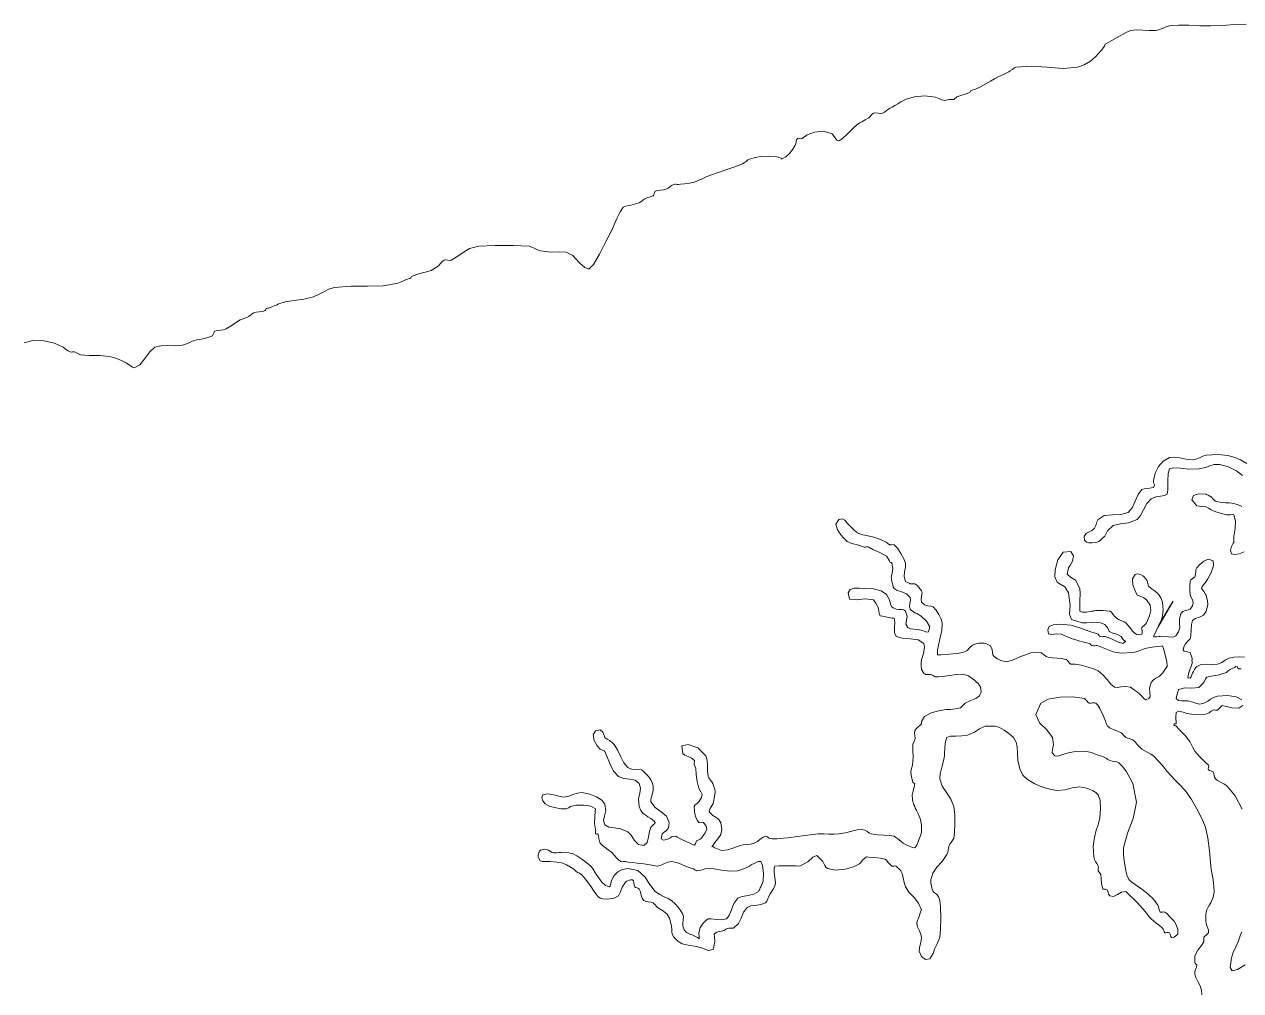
# Model space of a CAD drawing. Header units: inches. Extents: x -600 to 863, y -502 to 873.
# Drawn here: x 603.8 to 659.9, y 490.5 to 535.1 of the extents above; entities that cross this region are included whole.
import ezdxf

# ---------------------------------------------------------------- set-up
doc = ezdxf.new("R2010")
doc.units = ezdxf.units.IN
doc.header["$MEASUREMENT"] = 0
doc.layers.add('Layer 1', color=7, linetype='Continuous')

msp = doc.modelspace()

# ---------------------------------------------------------------- linework, layer by layer
at = {"layer": 'Layer 1', "lineweight": 0}
for points in [[(603.761, 520.41), (604.168, 520.506), (604.664, 520.497), (605.158, 520.391), (605.561, 520.198), (605.641, 520.142), (605.716, 520.089), (605.794, 520.039), (605.879, 519.986), (605.925, 519.981), (605.988, 519.99), (606.051, 519.997), (606.09, 519.986), (606.354, 519.856), (606.763, 519.821), (607.231, 519.816), (607.679, 519.774), (607.816, 519.742), (607.976, 519.694), (608.145, 519.634), (608.313, 519.562), (608.462, 519.477), (608.622, 519.37), (608.76, 519.279), (608.843, 519.245), (609.091, 519.394), (609.324, 519.685), (609.555, 519.994), (609.796, 520.198), (610.086, 520.271), (610.396, 520.28), (610.723, 520.274), (611.066, 520.304), (611.201, 520.341), (611.32, 520.393), (611.445, 520.454), (611.596, 520.516), (611.725, 520.547), (611.862, 520.566), (612, 520.587), (612.125, 520.621), (612.187, 520.64), (612.28, 520.665), (612.375, 520.694), (612.443, 520.727), (612.471, 520.77), (612.498, 520.837), (612.523, 520.903), (612.549, 520.939), (612.678, 520.977), (612.82, 520.993), (612.959, 521.008), (613.078, 521.045), (613.304, 521.188), (613.503, 521.333), (613.729, 521.467), (614.031, 521.574), (614.119, 521.616), (614.204, 521.68), (614.282, 521.745), (614.349, 521.786), (614.468, 521.815), (614.607, 521.835), (614.751, 521.857), (614.879, 521.892), (614.898, 521.915), (614.906, 521.949), (614.928, 521.981), (614.984, 521.998), (615.04, 522.011), (615.127, 522.04), (615.222, 522.074), (615.302, 522.104), (615.378, 522.134), (615.428, 522.161), (615.468, 522.185), (615.514, 522.209), (615.809, 522.293), (616.211, 522.355), (616.662, 522.424), (617.102, 522.527), (617.345, 522.63), (617.581, 522.758), (617.816, 522.876), (618.055, 522.951), (618.847, 523.021), (619.599, 523.019), (620.319, 523.037), (621.02, 523.163), (621.152, 523.213), (621.26, 523.266), (621.378, 523.32), (621.549, 523.374), (621.603, 523.399), (621.622, 523.429), (621.632, 523.458), (621.654, 523.48), (621.965, 523.584), (622.255, 523.657), (622.536, 523.747), (622.819, 523.904), (622.897, 523.979), (622.972, 524.071), (623.049, 524.159), (623.137, 524.221), (623.211, 524.231), (623.297, 524.219), (623.383, 524.208), (623.455, 524.221), (623.691, 524.357), (623.908, 524.493), (624.109, 524.626), (624.302, 524.751), (624.742, 524.857), (625.485, 524.902), (626.325, 524.898), (627.055, 524.856), (627.188, 524.821), (627.317, 524.759), (627.447, 524.692), (627.584, 524.645), (628.074, 524.594), (628.451, 524.606), (628.765, 524.585), (629.066, 524.433), (629.192, 524.299), (629.397, 524.076), (629.622, 523.873), (629.808, 523.798), (630.019, 524.015), (630.3, 524.499), (630.6, 525.083), (630.866, 525.598), (630.964, 525.812), (631.102, 526.134), (631.254, 526.452), (631.396, 526.657), (631.509, 526.704), (631.696, 526.746), (631.919, 526.795), (632.137, 526.868), (632.212, 526.912), (632.288, 526.97), (632.368, 527.03), (632.455, 527.08), (632.526, 527.106), (632.604, 527.128), (632.687, 527.152), (632.772, 527.186), (632.804, 527.226), (632.828, 527.294), (632.852, 527.36), (632.878, 527.398), (632.998, 527.433), (633.118, 527.444), (633.25, 527.458), (633.407, 527.503), (633.478, 527.545), (633.57, 527.612), (633.661, 527.678), (633.726, 527.715), (633.775, 527.723), (633.83, 527.718), (633.885, 527.711), (633.938, 527.715), (634.041, 527.728), (634.225, 527.744), (634.449, 527.772), (634.678, 527.821), (634.858, 527.886), (635.04, 527.969), (635.227, 528.058), (635.419, 528.139), (635.783, 528.268), (636.138, 528.387), (636.504, 528.514), (636.901, 528.668), (636.975, 528.711), (637.064, 528.775), (637.152, 528.839), (637.219, 528.88), (637.432, 528.945), (637.736, 528.992), (638.1, 529.009), (638.49, 528.986), (638.55, 528.971), (638.637, 528.939), (638.703, 528.905), (638.701, 528.88), (638.895, 528.984), (639.074, 529.145), (639.227, 529.333), (639.337, 529.516), (639.364, 529.601), (639.378, 529.689), (639.397, 529.77), (639.442, 529.833), (639.487, 529.84), (639.551, 529.831), (639.614, 529.822), (639.654, 529.833), (639.876, 530), (640.225, 530.129), (640.633, 530.164), (641.031, 530.045), (641.105, 529.965), (641.17, 529.854), (641.244, 529.759), (641.349, 529.727), (641.503, 529.821), (641.723, 530.027), (641.967, 530.268), (642.195, 530.468), (642.309, 530.546), (642.43, 530.619), (642.565, 530.695), (642.725, 530.786), (642.779, 530.833), (642.842, 530.901), (642.898, 530.965), (642.937, 530.998), (643.037, 531.008), (643.151, 530.992), (643.264, 530.979), (643.36, 530.998), (643.445, 531.047), (643.527, 531.105), (643.606, 531.162), (643.678, 531.209), (643.803, 531.277), (643.931, 531.345), (644.065, 531.424), (644.207, 531.527), (644.445, 531.648), (644.832, 531.751), (645.304, 531.795), (645.796, 531.739), (645.952, 531.678), (646.083, 531.614), (646.229, 531.586), (646.431, 531.633), (646.477, 531.635), (646.542, 531.628), (646.605, 531.623), (646.643, 531.633), (646.785, 531.745), (646.966, 531.814), (647.17, 531.872), (647.384, 531.951), (647.406, 531.977), (647.413, 532.01), (647.432, 532.041), (647.49, 532.057), (647.644, 532.106), (647.874, 532.22), (648.124, 532.357), (648.337, 532.48), (648.52, 532.581), (648.719, 532.682), (648.938, 532.787), (649.184, 532.903), (649.25, 532.946), (649.348, 533.016), (649.443, 533.082), (649.502, 533.115), (650.216, 533.17), (650.962, 533.117), (651.692, 533.064), (652.36, 533.115), (652.662, 533.222), (652.949, 533.392), (653.207, 533.609), (653.419, 533.856), (653.477, 533.925), (653.545, 534.005), (653.604, 534.09), (653.631, 534.174), (653.799, 534.28), (654.177, 534.492), (654.572, 534.704), (654.796, 534.81), (655.073, 534.84), (655.362, 534.826), (655.658, 534.805), (655.96, 534.81), (656.111, 534.846), (656.271, 534.91), (656.436, 534.977), (656.596, 535.021), (657.014, 535.056), (657.491, 535.052), (657.998, 535.033), (658.501, 535.021), (659.043, 535.046), (659.602, 535.087), (660.14, 535.096)], [(660.159, 514.842), (659.878, 515.01), (659.634, 515.118), (659.292, 515.212), (658.846, 515.258), (658.289, 515.222), (658.135, 515.178), (657.975, 515.108), (657.812, 515.043), (657.654, 515.01), (657.356, 515.033), (657.076, 515.093), (656.82, 515.138), (656.596, 515.116), (656.313, 514.952), (656.092, 514.701), (655.937, 514.393), (655.854, 514.057), (655.865, 513.97), (655.896, 513.908), (655.907, 513.84), (655.854, 513.739), (655.771, 513.717), (655.604, 513.693), (655.431, 513.666), (655.325, 513.633), (655.149, 513.405), (655.012, 513.095), (654.873, 512.789), (654.689, 512.574), (654.356, 512.481), (653.962, 512.475), (653.588, 512.439), (653.313, 512.257), (653.238, 512.103), (653.2, 511.972), (653.14, 511.852), (652.996, 511.728), (652.928, 511.704), (652.777, 511.623), (652.657, 511.489), (652.678, 511.304), (652.764, 511.218), (652.882, 511.178), (653.03, 511.175), (653.207, 511.198), (653.339, 511.234), (653.404, 511.281), (653.451, 511.339), (653.525, 511.41), (653.611, 511.484), (653.651, 511.543), (653.681, 511.615), (653.736, 511.728), (654.005, 511.986), (654.335, 512.058), (654.711, 512.097), (655.113, 512.257), (655.258, 512.435), (655.398, 512.709), (655.556, 512.996), (655.748, 513.21), (655.961, 513.298), (656.184, 513.331), (656.374, 513.356), (656.489, 513.421), (656.518, 513.636), (656.522, 514.006), (656.537, 514.375), (656.596, 514.586), (656.798, 514.646), (657.103, 514.62), (657.498, 514.576), (657.972, 514.586), (658.26, 514.65), (658.46, 514.732), (658.654, 514.794), (658.925, 514.798), (659.32, 514.688), (659.685, 514.494), (659.961, 514.293)], [(659.94, 512.86), (659.769, 512.93), (659.561, 512.998), (659.365, 513.026), (659.187, 513.032), (658.982, 513.047), (658.713, 513.104), (658.658, 513.141), (658.602, 513.206), (658.548, 513.272), (658.501, 513.315), (658.453, 513.339), (658.376, 513.376), (658.309, 513.41), (658.289, 513.421), (657.958, 513.445), (657.7, 513.358), (657.631, 513.17), (657.866, 512.892), (657.973, 512.864), (658.128, 512.857), (658.286, 512.841), (658.396, 512.786), (658.52, 512.707), (658.741, 512.616), (659.002, 512.531), (659.242, 512.469), (659.307, 512.469), (659.409, 512.477), (659.508, 512.48), (659.561, 512.469), (659.641, 512.183), (659.629, 511.835), (659.583, 511.566), (659.561, 511.516), (659.562, 511.439), (659.568, 511.355), (659.571, 511.272), (659.561, 511.198), (659.53, 511.162), (659.459, 511.015), (659.411, 510.826), (659.454, 510.668), (659.588, 510.643), (659.816, 510.677), (660.049, 510.76)], [(660.066, 505.904), (659.85, 505.921), (659.561, 505.904), (659.345, 505.859), (659.172, 505.767), (659.008, 505.663), (658.819, 505.586), (658.573, 505.568), (658.307, 505.583), (658.058, 505.572), (657.866, 505.48), (657.803, 505.407), (657.752, 505.333), (657.705, 505.252), (657.654, 505.163), (657.629, 505.086), (657.599, 504.994), (657.543, 504.933), (657.442, 504.951), (657.452, 505.062), (657.523, 505.286), (657.606, 505.528), (657.654, 505.692), (657.644, 505.685), (657.635, 505.756), (657.637, 505.821), (657.654, 505.798), (657.64, 505.85), (657.608, 505.953), (657.574, 506.058), (657.549, 506.116), (657.482, 506.14), (657.375, 506.161), (657.275, 506.186), (657.23, 506.222), (657.259, 506.388), (657.33, 506.518), (657.431, 506.632), (657.549, 506.751), (657.587, 506.899), (657.596, 507.15), (657.607, 507.414), (657.654, 507.598), (657.786, 507.691), (657.976, 507.753), (658.163, 507.844), (658.289, 508.021), (658.341, 508.191), (658.362, 508.333), (658.347, 508.504), (658.289, 508.763), (658.251, 508.835), (658.18, 508.943), (658.109, 509.041), (658.078, 509.08), (658.108, 509.16), (658.168, 509.241), (658.235, 509.321), (658.289, 509.398), (658.367, 509.526), (658.519, 509.811), (658.635, 510.127), (658.607, 510.351), (658.402, 510.427), (658.187, 510.339), (657.996, 510.178), (657.866, 510.033), (657.82, 509.938), (657.809, 509.836), (657.799, 509.726), (657.76, 509.61), (657.708, 509.559), (657.643, 509.525), (657.583, 509.481), (657.549, 509.398), (657.533, 509.196), (657.536, 508.95), (657.572, 508.715), (657.654, 508.551), (657.679, 508.502), (657.691, 508.405), (657.658, 508.276), (657.549, 508.127), (657.459, 508.085), (657.34, 508.06), (657.219, 508.015), (657.125, 507.916), (657.053, 507.663), (657.065, 507.453), (657.082, 507.262), (657.02, 507.068), (656.883, 506.883), (656.76, 506.827), (656.555, 506.839), (656.172, 506.857), (656.109, 506.854), (656.007, 506.848), (655.906, 506.847), (655.854, 506.857), (656.111, 507.375), (656.597, 508.221), (656.764, 508.492), (656.066, 507.28), (656.166, 507.473), (656.262, 507.739), (656.312, 508.067), (656.277, 508.445), (656.204, 508.641), (656.087, 508.808), (655.932, 508.953), (655.748, 509.08), (655.633, 509.188), (655.602, 509.297), (655.563, 509.431), (655.431, 509.61), (655.366, 509.657), (655.258, 509.712), (655.13, 509.743), (655.008, 509.716), (654.89, 509.52), (654.913, 509.241), (655.011, 508.961), (655.113, 508.763), (655.161, 508.75), (655.279, 508.708), (655.42, 508.64), (655.537, 508.551), (655.705, 508.303), (655.743, 508.066), (655.678, 507.807), (655.537, 507.492), (655.489, 507.431), (655.424, 507.374), (655.361, 507.323), (655.325, 507.28), (655.323, 507.219), (655.33, 507.113), (655.334, 507.012), (655.325, 506.963), (655.072, 506.949), (654.9, 507.088), (654.755, 507.297), (654.584, 507.492), (654.51, 507.531), (654.401, 507.575), (654.278, 507.63), (654.16, 507.704), (654.067, 507.795), (653.989, 507.892), (653.918, 507.975), (653.843, 508.021), (653.537, 508.059), (653.202, 508.055), (653.002, 508.034), (653.102, 508.021), (652.943, 508.006), (652.762, 507.979), (652.59, 507.975), (652.466, 508.021), (652.456, 508.178), (652.469, 508.499), (652.479, 508.846), (652.466, 509.08), (652.268, 509.452), (652.033, 509.604), (651.883, 509.733), (651.937, 510.033), (652.003, 510.125), (652.121, 510.336), (652.174, 510.582), (652.043, 510.774), (651.692, 510.749), (651.454, 510.394), (651.324, 509.938), (651.302, 509.61), (651.41, 509.359), (651.584, 509.257), (651.775, 509.146), (651.937, 508.869), (652.012, 508.297), (651.979, 507.897), (652.084, 507.639), (652.572, 507.492), (652.79, 507.487), (653.015, 507.506), (653.229, 507.518), (653.419, 507.492), (653.545, 507.447), (653.611, 507.408), (653.662, 507.358), (653.736, 507.28), (653.761, 507.238), (653.79, 507.169), (653.819, 507.103), (653.843, 507.068), (653.988, 507.017), (654.114, 506.987), (654.236, 506.944), (654.372, 506.857), (654.4, 506.814), (654.466, 506.725), (654.538, 506.648), (654.584, 506.645), (654.438, 506.544), (654.205, 506.61), (653.922, 506.747), (653.631, 506.857), (653.579, 506.861), (653.524, 506.856), (653.471, 506.852), (653.419, 506.857), (653.368, 506.881), (653.345, 506.914), (653.332, 506.944), (653.313, 506.963), (652.883, 507.113), (652.507, 507.246), (652.217, 507.342), (652.043, 507.386), (651.542, 507.423), (651.224, 507.403), (651.051, 507.321), (650.983, 507.174), (651.016, 506.982), (651.166, 506.95), (651.385, 506.977), (651.619, 506.963), (651.712, 506.924), (651.815, 506.871), (652.032, 506.784), (652.466, 506.645), (652.595, 506.611), (652.697, 506.59), (652.789, 506.569), (652.89, 506.539), (652.932, 506.514), (652.972, 506.48), (653.023, 506.449), (653.102, 506.433), (653.152, 506.435), (653.209, 506.439), (653.265, 506.441), (653.313, 506.433), (653.69, 506.279), (654.003, 506.156), (654.368, 506.091), (654.901, 506.116), (655.065, 506.154), (655.231, 506.216), (655.391, 506.28), (655.537, 506.327), (655.797, 506.371), (656.048, 506.396), (656.229, 506.414), (656.277, 506.433), (656.326, 506.299), (656.405, 506.009), (656.474, 505.692), (656.489, 505.48), (656.46, 505.435), (656.387, 505.328), (656.285, 505.191), (656.172, 505.057), (656.091, 505.001), (655.966, 504.935), (655.838, 504.85), (655.748, 504.739), (655.68, 504.478), (655.688, 504.261), (655.699, 504.097), (655.643, 503.998), (655.508, 503.946), (655.433, 503.981), (655.356, 504.077), (655.219, 504.21), (655.122, 504.287), (654.99, 504.389), (654.867, 504.481), (654.796, 504.527), (654.573, 504.558), (654.367, 504.536), (654.19, 504.509), (654.055, 504.527), (653.898, 504.662), (653.724, 504.873), (653.529, 505.096), (653.313, 505.269), (653.131, 505.348), (652.842, 505.45), (652.523, 505.541), (652.254, 505.586), (652.204, 505.585), (652.146, 505.58), (652.091, 505.578), (652.043, 505.586), (651.992, 505.626), (651.932, 505.695), (651.873, 505.763), (651.831, 505.798), (651.621, 505.84), (651.414, 505.855), (651.204, 505.869), (650.983, 505.904), (650.916, 505.941), (650.818, 506.012), (650.725, 506.081), (650.666, 506.116), (650.197, 506.103), (649.741, 505.943), (649.35, 505.764), (649.078, 505.692), (648.815, 505.753), (648.631, 505.842), (648.512, 505.936), (648.442, 506.01), (648.428, 506.104), (648.412, 506.261), (648.334, 506.424), (648.125, 506.539), (648.028, 506.552), (647.914, 506.555), (647.799, 506.549), (647.701, 506.539), (647.513, 506.467), (647.389, 506.345), (647.262, 506.215), (647.066, 506.116), (646.801, 506.075), (646.411, 506.04), (646.058, 506.017), (645.901, 506.01), (645.9, 506.239), (645.994, 506.668), (646.094, 507.139), (646.113, 507.492), (646.061, 507.655), (645.962, 507.869), (645.833, 508.08), (645.689, 508.233), (645.591, 508.264), (645.453, 508.281), (645.301, 508.327), (645.16, 508.445), (645.138, 508.56), (645.162, 508.711), (645.186, 508.862), (645.16, 508.975), (645.088, 509.066), (645.02, 509.151), (644.941, 509.227), (644.843, 509.292), (644.797, 509.296), (644.732, 509.288), (644.67, 509.282), (644.631, 509.292), (644.59, 509.318), (644.519, 509.352), (644.451, 509.382), (644.419, 509.398), (644.361, 509.626), (644.38, 509.85), (644.418, 510.059), (644.419, 510.245), (644.345, 510.443), (644.21, 510.693), (644.047, 510.931), (643.89, 511.092), (643.845, 511.099), (643.78, 511.089), (643.717, 511.081), (643.678, 511.092), (643.523, 511.212), (643.269, 511.339), (642.954, 511.448), (642.619, 511.516), (642.369, 511.564), (642.201, 511.645), (642.058, 511.766), (641.878, 511.939), (641.735, 512.093), (641.616, 512.225), (641.496, 512.292), (641.349, 512.257), (641.199, 512.035), (641.277, 511.778), (641.443, 511.549), (641.561, 511.41), (641.725, 511.241), (641.937, 511.152), (642.199, 511.086), (642.514, 510.986), (642.559, 510.984), (642.624, 510.991), (642.688, 510.997), (642.725, 510.986), (642.917, 510.877), (643.235, 510.741), (643.537, 510.569), (643.678, 510.351), (643.693, 510.289), (643.724, 510.272), (643.758, 510.269), (643.784, 510.245), (643.829, 510.001), (643.797, 509.78), (643.759, 509.58), (643.784, 509.398), (643.804, 509.336), (643.828, 509.241), (643.857, 509.145), (643.89, 509.08), (644.041, 508.987), (644.247, 508.92), (644.46, 508.827), (644.631, 508.657), (644.648, 508.539), (644.624, 508.386), (644.604, 508.237), (644.631, 508.127), (644.699, 508.061), (644.774, 508.006), (644.857, 507.959), (644.948, 507.916), (645.145, 507.791), (645.388, 507.572), (645.543, 507.313), (645.479, 507.068), (645.406, 507.067), (645.278, 507.101), (645.145, 507.145), (645.055, 507.174), (644.952, 507.186), (644.809, 507.193), (644.656, 507.219), (644.525, 507.28), (644.432, 507.435), (644.46, 507.604), (644.494, 507.797), (644.419, 508.021), (644.341, 508.083), (644.239, 508.103), (644.122, 508.108), (643.996, 508.127), (643.849, 508.177), (643.776, 508.238), (643.734, 508.35), (643.678, 508.551), (643.538, 508.798), (643.293, 508.965), (642.95, 509.058), (642.514, 509.08), (642.284, 509.086), (642.058, 509.084), (641.874, 509.027), (641.772, 508.869), (641.841, 508.586), (642.153, 508.556), (642.565, 508.604), (642.937, 508.551), (642.977, 508.499), (643.047, 508.394), (643.115, 508.287), (643.148, 508.233), (643.173, 508.137), (643.19, 508.009), (643.214, 507.888), (643.255, 507.81), (643.351, 507.793), (643.577, 507.746), (643.801, 507.705), (643.89, 507.704), (643.924, 507.527), (643.906, 507.28), (643.906, 507.033), (643.996, 506.857), (644.27, 506.776), (644.642, 506.756), (645.009, 506.707), (645.267, 506.539), (645.296, 506.345), (645.254, 506.087), (645.191, 505.869), (645.16, 505.798), (645.146, 505.655), (645.135, 505.505), (645.162, 505.342), (645.267, 505.163), (645.359, 505.109), (645.476, 505.103), (645.593, 505.101), (645.689, 505.057), (645.786, 505.006), (645.936, 504.995), (646.148, 505.014), (646.431, 505.057), (646.782, 505.112), (647.068, 505.123), (647.326, 505.047), (647.596, 504.845), (647.666, 504.791), (647.782, 504.682), (647.885, 504.523), (647.913, 504.315), (647.832, 504.125), (647.664, 504.004), (647.435, 503.906), (647.172, 503.786), (647.123, 503.743), (647.062, 503.675), (647.004, 503.61), (646.96, 503.575), (646.726, 503.518), (646.504, 503.5), (646.298, 503.493), (646.113, 503.469), (645.883, 503.416), (645.569, 503.321), (645.289, 503.168), (645.16, 502.939), (645.161, 502.917), (645.164, 502.885), (645.165, 502.854), (645.16, 502.833), (645.097, 502.767), (644.995, 502.675), (644.896, 502.583), (644.843, 502.516), (644.838, 502.422), (644.854, 502.295), (644.864, 502.172), (644.843, 502.092), (644.757, 501.894), (644.758, 501.62), (644.774, 501.291), (644.736, 500.928), (644.694, 500.765), (644.67, 500.63), (644.68, 500.459), (644.736, 500.187), (644.759, 500.146), (644.795, 500.108), (644.829, 500.083), (644.843, 500.081), (644.825, 499.917), (644.775, 499.744), (644.732, 499.554), (644.736, 499.339), (644.759, 499.24), (644.782, 499.168), (644.81, 499.103), (644.843, 499.021), (644.873, 498.949), (644.901, 498.896), (644.927, 498.853), (644.948, 498.81), (645.023, 498.644), (645.107, 498.425), (645.164, 498.161), (645.16, 497.857), (645.121, 497.718), (645.038, 497.478), (644.937, 497.242), (644.843, 497.116), (644.746, 497.13), (644.589, 497.192), (644.426, 497.27), (644.313, 497.328), (644.229, 497.389), (644.107, 497.49), (643.981, 497.589), (643.89, 497.645), (643.685, 497.68), (643.417, 497.691), (643.121, 497.706), (642.831, 497.751), (642.754, 497.792), (642.654, 497.862), (642.537, 497.929), (642.407, 497.963), (642.194, 497.942), (641.939, 497.88), (641.653, 497.807), (641.349, 497.751), (641.124, 497.739), (640.889, 497.746), (640.645, 497.755), (640.396, 497.751), (639.903, 497.702), (639.433, 497.635), (638.994, 497.572), (638.596, 497.539), (638.494, 497.534), (638.383, 497.527), (638.271, 497.527), (638.172, 497.539), (638.121, 497.565), (638.074, 497.604), (638.023, 497.638), (637.961, 497.645), (637.835, 497.595), (637.719, 497.507), (637.592, 497.409), (637.431, 497.328), (637.27, 497.288), (637.096, 497.264), (636.932, 497.246), (636.796, 497.222), (636.504, 497.118), (636.22, 497.017), (635.933, 496.991), (635.631, 497.116), (635.526, 497.167), (635.482, 497.162), (635.486, 497.16), (635.525, 497.222), (635.622, 497.356), (635.767, 497.529), (635.896, 497.734), (635.949, 497.963), (635.906, 498.263), (635.813, 498.424), (635.682, 498.513), (635.525, 498.598), (635.363, 498.767), (635.408, 498.929), (635.539, 499.163), (635.631, 499.551), (635.634, 499.698), (635.617, 499.819), (635.582, 499.938), (635.525, 500.081), (635.479, 500.158), (635.411, 500.251), (635.348, 500.339), (635.313, 500.398), (635.279, 500.664), (635.282, 500.917), (635.273, 501.149), (635.207, 501.351), (634.832, 501.721), (634.4, 501.886), (634.108, 501.81), (634.148, 501.457), (634.242, 501.381), (634.392, 501.319), (634.553, 501.247), (634.678, 501.139), (634.685, 501.094), (634.675, 501.03), (634.667, 500.967), (634.678, 500.928), (634.742, 500.765), (634.768, 500.487), (634.801, 500.165), (634.89, 499.869), (634.983, 499.699), (635.032, 499.574), (635.01, 499.438), (634.89, 499.233), (634.795, 499.145), (634.716, 499.1), (634.67, 499.017), (634.678, 498.81), (634.705, 498.679), (634.752, 498.529), (634.814, 498.387), (634.89, 498.28), (634.933, 498.271), (634.997, 498.282), (635.061, 498.291), (635.102, 498.28), (635.222, 498.116), (635.253, 497.975), (635.183, 497.801), (634.996, 497.539), (634.954, 497.513), (634.886, 497.485), (634.819, 497.458), (634.784, 497.434), (634.728, 497.289), (634.691, 497.23), (634.622, 497.246), (634.467, 497.328), (634.338, 497.387), (634.101, 497.496), (633.888, 497.6), (633.831, 497.645), (633.703, 497.638), (633.63, 497.613), (633.577, 497.578), (633.514, 497.539), (633.413, 497.499), (633.256, 497.466), (633.147, 497.523), (633.195, 497.751), (633.279, 497.837), (633.392, 497.914), (633.485, 498.041), (633.514, 498.28), (633.393, 498.573), (633.146, 498.774), (632.87, 498.967), (632.666, 499.233), (632.673, 499.347), (632.724, 499.523), (632.772, 499.74), (632.772, 499.975), (632.735, 500.113), (632.67, 500.252), (632.576, 500.385), (632.455, 500.504), (632.408, 500.55), (632.348, 500.617), (632.287, 500.681), (632.243, 500.716), (632.101, 500.739), (631.94, 500.732), (631.772, 500.743), (631.607, 500.822), (631.433, 501.031), (631.29, 501.308), (631.146, 501.606), (630.973, 501.88), (630.865, 501.989), (630.762, 502.059), (630.658, 502.12), (630.549, 502.198), (630.512, 502.296), (630.454, 502.453), (630.338, 502.562), (630.125, 502.516), (630.006, 502.321), (630.058, 502.06), (630.195, 501.815), (630.337, 501.668), (630.379, 501.649), (630.447, 501.618), (630.514, 501.587), (630.549, 501.563), (630.643, 501.339), (630.774, 501.002), (630.951, 500.654), (631.184, 500.398), (631.428, 500.311), (631.695, 500.287), (631.945, 500.239), (632.137, 500.081), (632.199, 499.857), (632.157, 499.635), (632.104, 499.371), (632.137, 499.021), (632.204, 498.834), (632.28, 498.73), (632.363, 498.666), (632.455, 498.598), (632.533, 498.548), (632.674, 498.461), (632.811, 498.363), (632.878, 498.28), (632.851, 498.241), (632.784, 498.178), (632.712, 498.114), (632.666, 498.069), (632.602, 497.871), (632.564, 497.606), (632.499, 497.361), (632.349, 497.222), (632.109, 497.261), (631.919, 497.456), (631.759, 497.692), (631.607, 497.857), (631.267, 497.994), (630.976, 498.03), (630.736, 498.059), (630.549, 498.175), (630.482, 498.367), (630.537, 498.572), (630.598, 498.817), (630.549, 499.127), (630.413, 499.304), (630.17, 499.462), (629.853, 499.586), (629.49, 499.657), (629.282, 499.641), (629.092, 499.572), (628.888, 499.494), (628.643, 499.445), (628.493, 499.484), (628.198, 499.561), (627.887, 499.605), (627.689, 499.551), (627.648, 499.428), (627.682, 499.28), (627.798, 499.134), (628.008, 499.021), (628.1, 498.997), (628.298, 498.952), (628.536, 498.916), (628.749, 498.916), (628.84, 498.937), (628.883, 498.961), (628.912, 498.99), (628.961, 499.021), (629.228, 499.083), (629.578, 499.086), (629.91, 499.03), (630.125, 498.916), (630.108, 498.808), (630.082, 498.548), (630.076, 498.234), (630.125, 497.963), (630.127, 497.917), (630.12, 497.852), (630.115, 497.789), (630.125, 497.751), (630.146, 497.749), (630.181, 497.752), (630.214, 497.755), (630.231, 497.751), (630.253, 497.667), (630.272, 497.549), (630.298, 497.426), (630.337, 497.328), (630.435, 497.216), (630.562, 497.124), (630.708, 497.027), (630.866, 496.904), (630.982, 496.781), (631.079, 496.659), (631.175, 496.553), (631.29, 496.48), (631.34, 496.473), (631.395, 496.478), (631.45, 496.484), (631.502, 496.48), (631.623, 496.455), (631.803, 496.428), (632.043, 496.4), (632.349, 496.375), (632.532, 496.35), (632.712, 496.312), (632.869, 496.279), (632.984, 496.269), (633.148, 496.313), (633.305, 496.389), (633.459, 496.458), (633.619, 496.48), (633.854, 496.435), (634.072, 496.353), (634.303, 496.256), (634.572, 496.163), (634.64, 496.137), (634.705, 496.102), (634.758, 496.071), (634.784, 496.057), (634.91, 496.061), (635.037, 496.097), (635.17, 496.141), (635.313, 496.163), (635.594, 496.138), (635.943, 496.082), (636.322, 496.041), (636.689, 496.057), (636.83, 496.091), (636.95, 496.138), (637.072, 496.197), (637.219, 496.269), (637.307, 496.322), (637.463, 496.412), (637.629, 496.483), (637.749, 496.48), (637.828, 496.291), (637.87, 495.944), (637.852, 495.575), (637.749, 495.316), (637.717, 495.268), (637.696, 495.212), (637.676, 495.155), (637.643, 495.104), (637.425, 494.971), (637.155, 494.914), (636.892, 494.873), (636.689, 494.786), (636.504, 494.539), (636.387, 494.25), (636.288, 493.991), (636.16, 493.833), (635.938, 493.789), (635.681, 493.811), (635.451, 493.843), (635.313, 493.833), (635.215, 493.758), (635.073, 493.617), (634.945, 493.426), (634.89, 493.198), (634.906, 492.974), (634.907, 492.922), (634.82, 492.982), (634.572, 493.092), (634.439, 493.139), (634.316, 493.209), (634.216, 493.327), (634.148, 493.516), (634.146, 493.641), (634.164, 493.787), (634.174, 493.931), (634.148, 494.045), (634.046, 494.218), (633.933, 494.376), (633.795, 494.527), (633.619, 494.681), (633.469, 494.771), (633.284, 494.855), (633.081, 494.958), (632.878, 495.104), (632.632, 495.417), (632.392, 495.778), (632.077, 496.068), (631.607, 496.163), (631.358, 496.11), (631.145, 495.998), (630.978, 495.835), (630.866, 495.633), (630.847, 495.558), (630.824, 495.452), (630.795, 495.358), (630.761, 495.316), (630.576, 495.371), (630.403, 495.532), (630.25, 495.744), (630.125, 495.951), (630.014, 496.132), (629.898, 496.272), (629.738, 496.412), (629.49, 496.586), (629.259, 496.744), (629.092, 496.834), (628.885, 496.879), (628.537, 496.904), (628.448, 496.899), (628.316, 496.889), (628.188, 496.886), (628.113, 496.904), (628.074, 496.933), (627.95, 497.004), (627.776, 497.052), (627.584, 497.01), (627.542, 496.962), (627.502, 496.877), (627.477, 496.779), (627.479, 496.692), (627.556, 496.534), (627.663, 496.479), (627.812, 496.479), (628.008, 496.48), (628.331, 496.458), (628.566, 496.417), (628.787, 496.329), (629.066, 496.163), (629.135, 496.106), (629.208, 496.038), (629.29, 495.979), (629.384, 495.951), (629.488, 495.872), (629.638, 495.689), (629.793, 495.479), (629.913, 495.316), (630.032, 495.145), (630.126, 494.992), (630.22, 494.869), (630.337, 494.786), (630.339, 494.788), (630.459, 494.764), (630.677, 494.75), (630.973, 494.786), (631.184, 494.899), (631.279, 495.083), (631.354, 495.303), (631.502, 495.527), (631.559, 495.57), (631.636, 495.608), (631.727, 495.632), (631.819, 495.633), (631.872, 495.588), (631.891, 495.497), (631.9, 495.395), (631.926, 495.316), (631.969, 495.286), (632.034, 495.262), (632.098, 495.238), (632.137, 495.21), (632.193, 495.075), (632.229, 494.933), (632.271, 494.797), (632.349, 494.681), (632.438, 494.634), (632.55, 494.617), (632.668, 494.605), (632.772, 494.575), (632.828, 494.531), (632.883, 494.47), (632.935, 494.408), (632.984, 494.363), (633.256, 494.195), (633.424, 494.06), (633.53, 493.865), (633.619, 493.516), (633.641, 493.35), (633.646, 493.213), (633.666, 493.095), (633.726, 492.986), (633.909, 492.804), (634.116, 492.689), (634.393, 492.618), (634.784, 492.563), (635.047, 492.479), (635.327, 492.382), (635.548, 492.429), (635.631, 492.774), (635.604, 493.027), (635.6, 493.149), (635.717, 493.216), (636.055, 493.304), (636.093, 493.325), (636.136, 493.359), (636.19, 493.393), (636.267, 493.41), (636.314, 493.408), (636.375, 493.402), (636.434, 493.4), (636.479, 493.41), (636.708, 493.617), (636.839, 493.875), (636.948, 494.139), (637.113, 494.363), (637.278, 494.431), (637.507, 494.459), (637.75, 494.493), (637.961, 494.575), (638.027, 494.651), (638.07, 494.756), (638.112, 494.876), (638.172, 494.998), (638.32, 495.212), (638.398, 495.337), (638.415, 495.478), (638.384, 495.739), (638.374, 495.844), (638.365, 496.015), (638.365, 496.18), (638.384, 496.269), (638.585, 496.283), (638.987, 496.283), (639.38, 496.275), (639.549, 496.269), (639.914, 496.459), (640.141, 496.682), (640.335, 496.751), (640.607, 496.48), (640.656, 496.391), (640.697, 496.299), (640.745, 496.219), (640.819, 496.163), (641.213, 496.085), (641.635, 496.125), (642.021, 496.237), (642.302, 496.375), (642.354, 496.432), (642.44, 496.538), (642.538, 496.641), (642.619, 496.692), (642.71, 496.683), (642.956, 496.661), (643.246, 496.629), (643.467, 496.586), (643.541, 496.536), (643.611, 496.451), (643.689, 496.354), (643.784, 496.269), (643.829, 496.263), (643.894, 496.272), (643.957, 496.28), (643.996, 496.269), (644.049, 496.211), (644.104, 496.16), (644.158, 496.109), (644.207, 496.057), (644.268, 495.923), (644.309, 495.731), (644.351, 495.518), (644.419, 495.316), (644.596, 495.058), (644.818, 494.814), (645.026, 494.557), (645.16, 494.257), (645.138, 494.244), (645.104, 494.139), (645.072, 494.014), (645.055, 493.939), (645.025, 493.868), (644.99, 493.802), (644.96, 493.725), (644.948, 493.622), (644.979, 493.471), (645.044, 493.318), (645.115, 493.158), (645.16, 492.986), (645.149, 492.838), (645.105, 492.678), (645.062, 492.514), (645.055, 492.351), (645.156, 492.097), (645.343, 491.958), (645.543, 491.99), (645.689, 492.245), (645.757, 492.431), (645.86, 492.66), (645.958, 492.866), (646.008, 492.986), (646.036, 493.342), (646.042, 493.871), (646.03, 494.381), (646.008, 494.681), (645.938, 494.866), (645.844, 494.973), (645.752, 495.04), (645.689, 495.104), (645.65, 495.204), (645.615, 495.343), (645.59, 495.495), (645.584, 495.633), (645.675, 495.944), (645.871, 496.217), (646.108, 496.489), (646.325, 496.798), (646.365, 496.903), (646.383, 497.005), (646.398, 497.109), (646.431, 497.222), (646.472, 497.288), (646.542, 497.386), (646.609, 497.481), (646.643, 497.539), (646.684, 497.84), (646.702, 498.219), (646.691, 498.628), (646.643, 499.021), (646.514, 499.357), (646.312, 499.661), (646.117, 499.963), (646.008, 500.292), (646.023, 500.532), (646.089, 500.829), (646.167, 501.122), (646.219, 501.351), (646.22, 501.446), (646.236, 501.722), (646.271, 502.024), (646.325, 502.198), (646.489, 502.256), (646.742, 502.268), (647.024, 502.271), (647.278, 502.304), (647.597, 502.444), (647.826, 502.603), (648.1, 502.719), (648.549, 502.728), (648.754, 502.668), (648.975, 502.547), (649.193, 502.383), (649.396, 502.198), (649.532, 501.993), (649.578, 501.764), (649.586, 501.487), (649.607, 501.139), (649.688, 500.752), (649.832, 500.471), (650.048, 500.258), (650.349, 500.081), (650.58, 499.979), (650.859, 499.882), (651.147, 499.804), (651.407, 499.763), (651.778, 499.789), (652.115, 499.872), (652.441, 499.927), (652.784, 499.869), (652.89, 499.825), (653.039, 499.753), (653.193, 499.66), (653.313, 499.551), (653.394, 499.303), (653.417, 498.915), (653.389, 498.501), (653.313, 498.175), (653.222, 497.929), (653.133, 497.596), (653.081, 497.183), (653.102, 496.692), (653.132, 496.57), (653.182, 496.478), (653.244, 496.387), (653.313, 496.269), (653.316, 496.223), (653.309, 496.158), (653.303, 496.096), (653.313, 496.057), (653.429, 495.889), (653.452, 495.692), (653.46, 495.465), (653.525, 495.21), (653.541, 495.208), (653.575, 495.208), (653.61, 495.21), (653.631, 495.21), (653.738, 495.159), (653.773, 495.069), (653.79, 494.971), (653.843, 494.892), (654.018, 494.867), (654.197, 494.956), (654.385, 495.066), (654.584, 495.104), (654.615, 495.064), (654.707, 494.97), (654.817, 494.863), (654.901, 494.786), (655.001, 494.698), (655.078, 494.622), (655.146, 494.548), (655.219, 494.469), (655.389, 494.276), (655.532, 494.098), (655.651, 493.947), (655.748, 493.833), (655.854, 493.739), (655.985, 493.637), (656.131, 493.528), (656.277, 493.41), (656.308, 493.364), (656.334, 493.3), (656.357, 493.237), (656.384, 493.198), (656.43, 493.19), (656.491, 493.2), (656.553, 493.208), (656.596, 493.198), (656.63, 493.126), (656.647, 493.041), (656.692, 492.981), (656.808, 492.986), (656.979, 493.137), (656.977, 493.362), (656.891, 493.584), (656.808, 493.728), (656.745, 493.795), (656.613, 493.935), (656.473, 494.076), (656.384, 494.151), (656.338, 494.154), (656.273, 494.146), (656.211, 494.141), (656.172, 494.151), (656.135, 494.22), (656.113, 494.308), (656.094, 494.396), (656.066, 494.469), (655.855, 494.746), (655.602, 494.986), (655.316, 495.206), (655.008, 495.422), (654.855, 495.525), (654.732, 495.636), (654.641, 495.798), (654.584, 496.057), (654.552, 496.245), (654.508, 496.508), (654.475, 496.811), (654.478, 497.116), (654.656, 497.786), (654.921, 498.472), (655.069, 499.221), (654.901, 500.081), (654.775, 500.341), (654.617, 500.612), (654.441, 500.855), (654.266, 501.033), (654.17, 501.078), (654.062, 501.094), (653.95, 501.106), (653.843, 501.139), (653.755, 501.193), (653.679, 501.247), (653.578, 501.3), (653.419, 501.351), (653.219, 501.423), (653, 501.508), (652.7, 501.568), (652.254, 501.563), (651.933, 501.501), (651.657, 501.411), (651.442, 501.344), (651.302, 501.351), (651.184, 501.489), (651.202, 501.65), (651.244, 501.874), (651.195, 502.198), (650.936, 502.562), (650.599, 502.884), (650.428, 503.261), (650.666, 503.786), (650.999, 503.97), (651.536, 504.069), (652.141, 504.081), (652.678, 503.998), (652.729, 503.96), (652.79, 503.891), (652.848, 503.822), (652.89, 503.786), (652.962, 503.783), (653.053, 503.794), (653.142, 503.802), (653.207, 503.786), (653.291, 503.688), (653.382, 503.535), (653.464, 503.376), (653.525, 503.257), (653.589, 503.111), (653.641, 502.956), (653.688, 502.818), (653.736, 502.728), (653.859, 502.636), (654.021, 502.563), (654.2, 502.494), (654.372, 502.41), (654.426, 502.364), (654.48, 502.303), (654.533, 502.242), (654.584, 502.198), (654.654, 502.169), (654.738, 502.15), (654.824, 502.128), (654.901, 502.092), (655.012, 501.998), (655.113, 501.886), (655.215, 501.771), (655.325, 501.668), (655.459, 501.583), (655.598, 501.511), (655.732, 501.439), (655.854, 501.351), (656.062, 501.141), (656.268, 500.903), (656.477, 500.65), (656.701, 500.398), (656.804, 500.293), (656.907, 500.191), (657.014, 500.087), (657.125, 499.975), (657.376, 499.678), (657.609, 499.334), (657.838, 498.939), (658.078, 498.492), (658.255, 498.061), (658.371, 497.562), (658.446, 496.973), (658.501, 496.269), (658.519, 496.113), (658.545, 495.958), (658.576, 495.8), (658.607, 495.633), (658.649, 495.331), (658.652, 495.081), (658.606, 494.843), (658.501, 494.575), (658.451, 494.485), (658.385, 494.375), (658.324, 494.259), (658.289, 494.151), (658.278, 494.024), (658.274, 493.887), (658.278, 493.749), (658.289, 493.622), (658.319, 493.511), (658.364, 493.413), (658.398, 493.313), (658.396, 493.198), (658.359, 493.145), (658.292, 493.086), (658.224, 493.031), (658.184, 492.986), (658.175, 492.938), (658.18, 492.882), (658.187, 492.826), (658.184, 492.774), (658.078, 492.61), (657.903, 492.397), (657.762, 492.134), (657.76, 491.822), (657.781, 491.785), (657.817, 491.743), (657.852, 491.714), (657.866, 491.716), (657.849, 491.598), (657.805, 491.508), (657.765, 491.415), (657.76, 491.292), (657.816, 491.125), (657.912, 490.945), (658.012, 490.753), (658.078, 490.551), (658.093, 490.333)], [(659.938, 503.932), (659.677, 504.078), (659.278, 504.131), (658.819, 504.104), (658.627, 504.052), (658.491, 503.972), (658.36, 503.878), (658.184, 503.786), (657.995, 503.742), (657.841, 503.765), (657.673, 503.826), (657.442, 503.892), (657.3, 503.897), (657.146, 503.887), (657.007, 503.905), (656.913, 503.998), (656.921, 504.077), (656.953, 504.218), (656.992, 504.355), (657.02, 504.421), (657.31, 504.489), (657.636, 504.473), (657.945, 504.51), (658.184, 504.739), (658.263, 504.914), (658.319, 504.991), (658.439, 505.021), (658.713, 505.057), (658.828, 505.078), (658.924, 505.103), (659.02, 505.131), (659.137, 505.163), (659.221, 505.204), (659.311, 505.272), (659.394, 505.339), (659.454, 505.375), (659.518, 505.398), (659.591, 505.434), (659.648, 505.466), (659.666, 505.48), (659.721, 505.466), (659.751, 505.429), (659.766, 505.392), (659.771, 505.375), (659.906, 505.372)], [(659.953, 498.903), (659.627, 499.512), (659.242, 499.975), (659.105, 500.067), (658.958, 500.141), (658.819, 500.211), (658.713, 500.292), (658.676, 500.365), (658.66, 500.452), (658.644, 500.539), (658.607, 500.61), (658.562, 500.639), (658.498, 500.662), (658.437, 500.686), (658.396, 500.716), (658.389, 500.761), (658.398, 500.825), (658.406, 500.888), (658.396, 500.928), (658.246, 501.062), (657.997, 501.304), (657.763, 501.57), (657.654, 501.774), (657.541, 502.011), (657.3, 502.304), (657.051, 502.571), (656.913, 502.728), (656.887, 502.733), (656.832, 502.755), (656.792, 502.79), (656.808, 502.833), (656.826, 502.835), (656.862, 502.834), (656.897, 502.833), (656.913, 502.833), (656.895, 503.161), (656.913, 503.353), (657.012, 503.417), (657.23, 503.363), (657.397, 503.312), (657.615, 503.27), (657.88, 503.248), (658.184, 503.257), (658.324, 503.289), (658.426, 503.344), (658.513, 503.409), (658.607, 503.469), (658.653, 503.473), (658.718, 503.464), (658.78, 503.458), (658.819, 503.469), (658.858, 503.51), (658.929, 503.582), (658.998, 503.65), (659.031, 503.681), (659.166, 503.639), (659.475, 503.57), (659.8, 503.557), (659.983, 503.681)], [(660.09, 491.716), (659.729, 491.505), (659.493, 491.441), (659.396, 491.594), (659.454, 492.034), (659.54, 492.288), (659.661, 492.553), (659.785, 492.823), (659.878, 493.092), (659.941, 493.242)]]:
    msp.add_lwpolyline(points, dxfattribs=at)

doc.saveas('drawing.dxf')
